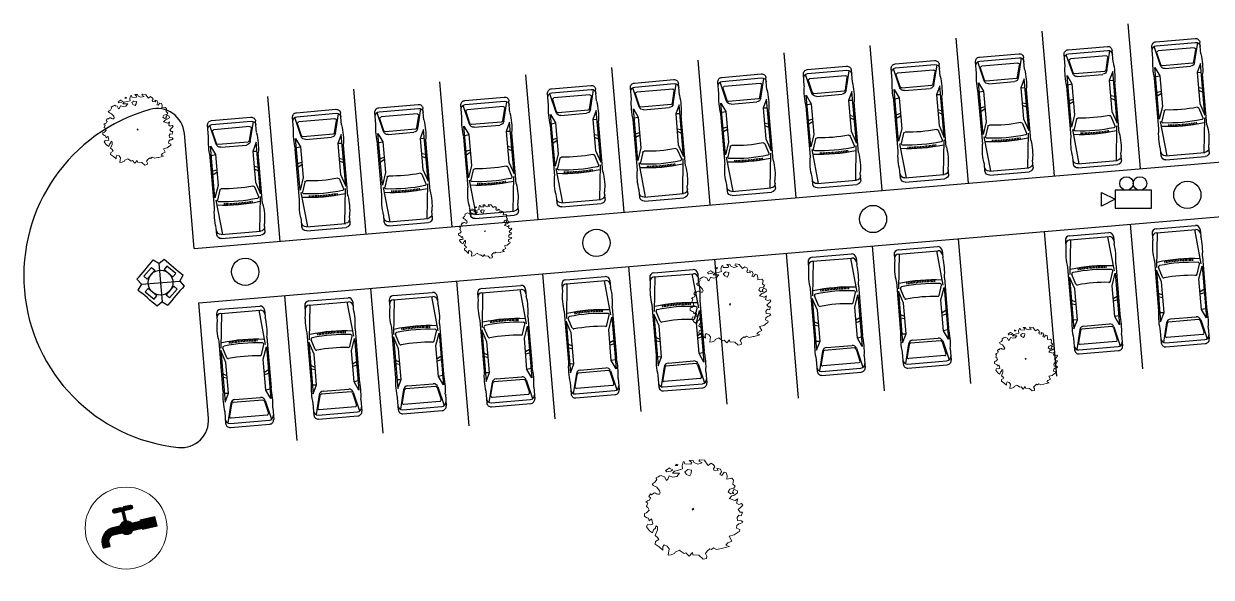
# Model space of a CAD drawing. Extents: x 2080 to 102394, y 2071 to 93424.
# Drawn here: x 79052 to 80620, y 75821 to 76552 of the extents above; entities that cross this region are included whole.
import ezdxf

# ---------------------------------------------------------------- set-up
doc = ezdxf.new("R2010")
doc.units = 0
doc.header["$LTSCALE"] = 20
doc.header["$MEASUREMENT"] = 0
doc.linetypes.add('ACAD_ISO07W100', pattern=[3, 0, -3])
for name, color, linetype, lineweight in [('camera', 11, 'Continuous', 13), ('Mango tree', 96, 'Continuous', 5), ('sappotta', 114, 'Continuous', 5), ('water tap', 160, 'Continuous', 5)]:
    doc.layers.add(name, color=color, linetype=linetype, lineweight=lineweight)
for name, color, linetype in [('ELEC', 11, 'Continuous'), ('PLANTS', 3, 'Continuous'), ('VEHICLES', 6, 'Continuous')]:
    doc.layers.add(name, color=color, linetype=linetype)
pattern_1 = [(90, (-364.8170613, -379.7973528), (-0.0046875, 7e-19), [])]
pattern_2 = [(45, (-364.8170613, -379.7973528), (-0.003314563037, 0.003314563037), [])]

# ---------------------------------------------------------------- blocks, each defined once
blk = doc.blocks.new('NEEM')
at = {"layer": 'sappotta', "linetype": 'Continuous'}
for p, q in [((-0.213, 1.092), (-0.242, 1.007)), ((-0.191, 1.099), (-0.213, 1.092)), ((-0.177, 1.048), (-0.191, 1.099)), ((0.003, 1.132), (-0.083, 1.127)), ((-0.083, 1.127), (-0.023, 1.083)), ((-0.023, 1.083), (-0.043, 1.039)), ((0.03, 1.077), (0.003, 1.132)), ((0.162, 1.144), (0.142, 1.112)), ((0.142, 1.112), (0.216, 1.072)), ((0.283, 1.13), (0.162, 1.144)), ((0.267, 1.123), (0.283, 1.13)), ((0.351, 1.016), (0.267, 1.123)), ((-0.517, 0.963), (-0.614, 0.901)), ((-0.614, 0.901), (-0.589, 0.87)), ((-0.589, 0.87), (-0.494, 0.884)), ((-0.521, 0.945), (-0.521, 0.945)), ((-0.449, 0.913), (-0.521, 0.945)), ((-0.494, 0.884), (-0.449, 0.913)), ((-0.415, 0.884), (-0.459, 0.839)), ((-0.459, 0.839), (-0.303, 0.837)), ((-0.32, 0.906), (-0.415, 0.884)), ((-0.359, 1.043), (-0.396, 1.016)), ((-0.396, 1.016), (-0.345, 1.011)), ((-0.303, 0.837), (-0.361, 0.762)), ((-0.345, 1.011), (-0.34, 1.039)), ((-0.23, 0.935), (-0.32, 0.906)), ((-0.242, 1.007), (-0.23, 0.935)), ((-0.043, 1.039), (-0.177, 1.048)), ((-0.108, 0.922), (-0.177, 0.872)), ((-0.177, 0.872), (-0.139, 0.809)), ((-0.139, 0.809), (-0.067, 0.78)), ((-0.027, 0.908), (-0.108, 0.922)), ((-0.067, 0.78), (-0.034, 0.839)), ((-0.034, 0.839), (-0.027, 0.908)), ((0.114, 1.043), (0.03, 1.077)), ((0.216, 1.072), (0.114, 1.043)), ((0.421, 1.063), (0.351, 1.016)), ((0.473, 1.03), (0.421, 1.063)), ((0.472, 0.942), (0.501, 0.982)), ((0.483, 0.908), (0.472, 0.942)), ((0.501, 0.982), (0.473, 1.03)), ((0.581, 0.9), (0.483, 0.908)), ((0.551, 0.95), (0.581, 0.9)), ((0.627, 0.928), (0.551, 0.95)), ((0.616, 0.806), (0.654, 0.87)), ((0.654, 0.87), (0.627, 0.928)), ((0.715, 0.86), (0.66, 0.788)), ((0.762, 0.844), (0.715, 0.86)), ((0.783, 0.779), (0.762, 0.844)), ((-0.892, 0.613), (-0.923, 0.594)), ((-0.923, 0.594), (-0.895, 0.555)), ((-0.895, 0.555), (-0.868, 0.54)), ((-0.85, 0.638), (-0.892, 0.613)), ((-0.868, 0.54), (-0.818, 0.517)), ((-0.818, 0.692), (-0.85, 0.638)), ((-0.783, 0.757), (-0.83, 0.729)), ((-0.83, 0.729), (-0.826, 0.714)), ((-0.826, 0.714), (-0.818, 0.692)), ((-0.749, 0.774), (-0.783, 0.757)), ((-0.717, 0.789), (-0.749, 0.774)), ((-0.689, 0.772), (-0.717, 0.789)), ((-0.638, 0.758), (-0.689, 0.772)), ((-0.598, 0.672), (-0.638, 0.758)), ((-0.562, 0.699), (-0.598, 0.672)), ((-0.533, 0.776), (-0.562, 0.699)), ((-0.452, 0.75), (-0.533, 0.776)), ((-0.361, 0.762), (-0.452, 0.75)), ((0.66, 0.788), (0.616, 0.806)), ((0.776, 0.704), (0.783, 0.779)), ((0.888, 0.723), (0.776, 0.704)), ((0.924, 0.679), (0.888, 0.723)), ((0.913, 0.591), (0.924, 0.679)), ((0.964, 0.541), (0.913, 0.591)), ((0.934, 0.5), (0.964, 0.541)), ((-0.96, 0.366), (-0.994, 0.31)), ((-0.994, 0.31), (-0.961, 0.275)), ((-0.961, 0.275), (-0.978, 0.229)), ((-0.935, 0.345), (-0.96, 0.366)), ((-0.908, 0.372), (-0.935, 0.345)), ((-0.87, 0.389), (-0.908, 0.372)), ((-0.846, 0.386), (-0.87, 0.389)), ((-0.821, 0.367), (-0.846, 0.386)), ((-0.788, 0.359), (-0.821, 0.367)), ((-0.818, 0.517), (-0.752, 0.44)), ((-0.757, 0.361), (-0.788, 0.359)), ((-0.735, 0.394), (-0.757, 0.361)), ((-0.752, 0.44), (-0.735, 0.394)), ((0.804, 0.415), (0.84, 0.475)), ((0.86, 0.367), (0.804, 0.415)), ((0.829, 0.259), (0.888, 0.326)), ((0.84, 0.475), (0.934, 0.5)), ((0.933, 0.378), (0.86, 0.367)), ((0.888, 0.326), (0.93, 0.332)), ((0.917, 0.437), (0.904, 0.404)), ((0.904, 0.404), (0.933, 0.378)), ((0.942, 0.471), (0.917, 0.437)), ((0.93, 0.332), (1.018, 0.389)), ((1.014, 0.439), (0.942, 0.471)), ((1.018, 0.389), (1.014, 0.439)), ((-1.023, 0.208), (-1.062, 0.182)), ((-1.062, 0.182), (-1.02, 0.162)), ((-1.02, 0.162), (-1.049, 0.084)), ((-1.049, 0.084), (-1.017, 0.059)), ((-0.978, 0.229), (-1.023, 0.208)), ((-1.017, 0.059), (-0.991, -0.002)), ((0.02, 0.041), (-0.009, 0.024)), ((-0.009, 0.024), (0, 0)), ((0, 0), (0.014, 0.011)), ((0.014, 0.011), (0.027, 0.031)), ((0.838, 0.262), (0.829, 0.259)), ((0.931, 0.228), (0.838, 0.262)), ((0.962, 0.217), (0.931, 0.228)), ((1.025, 0.259), (0.962, 0.217)), ((0.996, 0.16), (1.025, 0.259)), ((1.046, 0.129), (0.996, 0.16)), ((1.029, 0.011), (1.074, 0.049)), ((1.074, -0.047), (1.029, 0.011)), ((1.109, 0.149), (1.046, 0.129)), ((1.074, 0.049), (1.137, 0.114)), ((1.137, 0.114), (1.109, 0.149)), ((-1.097, -0.077), (-1.098, -0.14)), ((-1.098, -0.14), (-1.044, -0.173)), ((-1.048, -0.062), (-1.097, -0.077)), ((-0.991, -0.002), (-1.048, -0.062)), ((-1.044, -0.173), (-1.007, -0.185)), ((-1.007, -0.185), (-0.992, -0.244)), ((-0.992, -0.244), (-0.937, -0.198)), ((-0.937, -0.198), (-0.93, -0.213)), ((-0.93, -0.213), (-0.902, -0.318)), ((1.007, -0.166), (1.046, -0.114)), ((1.016, -0.234), (1.007, -0.166)), ((1.11, -0.243), (1.016, -0.234)), ((1.046, -0.114), (1.1, -0.129)), ((1.129, -0.047), (1.074, -0.047)), ((1.1, -0.129), (1.129, -0.047)), ((1.137, -0.273), (1.11, -0.243)), ((-1.025, -0.325), (-1.052, -0.378)), ((-1.052, -0.378), (-0.982, -0.471)), ((-0.953, -0.336), (-1.025, -0.325)), ((-0.982, -0.471), (-0.91, -0.516)), ((-0.902, -0.318), (-0.953, -0.336)), ((-0.91, -0.516), (-0.888, -0.446)), ((-0.888, -0.446), (-0.848, -0.411)), ((-0.803, -0.452), (-0.853, -0.576)), ((-0.848, -0.411), (-0.837, -0.355)), ((-0.837, -0.355), (-0.803, -0.383)), ((-0.803, -0.383), (-0.803, -0.452)), ((0.943, -0.565), (1.032, -0.503)), ((0.992, -0.411), (1.004, -0.349)), ((1.066, -0.443), (0.992, -0.411)), ((1.004, -0.349), (1.045, -0.311)), ((1.032, -0.503), (1.061, -0.484)), ((1.045, -0.311), (1.083, -0.306)), ((1.061, -0.484), (1.066, -0.443)), ((1.083, -0.306), (1.137, -0.273)), ((-0.853, -0.576), (-0.797, -0.619)), ((-0.844, -0.71), (-0.852, -0.77)), ((-0.852, -0.77), (-0.758, -0.838)), ((-0.766, -0.668), (-0.844, -0.71)), ((-0.797, -0.619), (-0.766, -0.668)), ((-0.676, -0.836), (-0.649, -0.791)), ((-0.649, -0.791), (-0.582, -0.82)), ((0.751, -0.797), (0.797, -0.747)), ((0.834, -0.828), (0.751, -0.797)), ((0.797, -0.747), (0.887, -0.704)), ((0.826, -0.591), (0.943, -0.565)), ((0.887, -0.704), (0.826, -0.591)), ((-0.758, -0.838), (-0.675, -0.912)), ((-0.675, -0.912), (-0.676, -0.836)), ((-0.582, -0.82), (-0.534, -0.881)), ((-0.534, -0.881), (-0.554, -1.025)), ((-0.554, -1.025), (-0.486, -1.015)), ((-0.486, -1.015), (-0.413, -0.988)), ((-0.413, -0.988), (-0.401, -0.955)), ((-0.401, -0.955), (-0.302, -0.907)), ((-0.302, -0.907), (-0.286, -0.926)), ((-0.286, -0.926), (-0.197, -0.986)), ((-0.197, -0.986), (-0.157, -0.969)), ((-0.157, -0.969), (-0.078, -1.049)), ((-0.078, -1.049), (-0.006, -0.96)), ((-0.006, -0.96), (0.006, -1.017)), ((0.006, -1.017), (0.139, -1.026)), ((0.139, -1.026), (0.236, -1.115)), ((0.287, -0.982), (0.327, -0.932)), ((0.324, -1.046), (0.287, -0.982)), ((0.314, -1.096), (0.324, -1.046)), ((0.327, -0.932), (0.391, -0.879)), ((0.391, -0.879), (0.423, -0.897)), ((0.423, -0.897), (0.47, -0.86)), ((0.47, -0.86), (0.543, -0.896)), ((0.543, -0.896), (0.652, -0.871)), ((0.652, -0.871), (0.68, -0.867)), ((0.68, -0.867), (0.834, -0.828)), ((0.236, -1.115), (0.314, -1.096))]:
    blk.add_line(p, q, dxfattribs=at)
blk = doc.blocks.new('V1')
at = {"linetype": 'Continuous'}
for p, q in [((0.037, 0.204), (0.096, 0.204)), ((0.267, 0.204), (0.697, 0.204)), ((0.869, 0.204), (0.967, 0.204)), ((0, -0.167), (0, 0.167)), ((0.328, 0.188), (0.035, 0.158)), ((0.035, -0.167), (0.035, 0.167)), ((0.281, 0.105), (0.295, 0.104)), ((0.282, 0.118), (0.296, 0.117)), ((0.413, 0.147), (0.329, 0.174)), ((0.452, 0.159), (0.349, 0.194)), ((0.349, 0.194), (0.788, 0.194)), ((0.714, 0.159), (0.452, 0.159)), ((0.546, 0.194), (0.563, 0.159)), ((0.575, 0.194), (0.584, 0.159)), ((0.71, 0.194), (0.714, 0.159)), ((0.788, 0.194), (0.714, 0.159)), ((0.772, -0.109), (0.772, 0.109)), ((0.796, 0.127), (0.796, -0.129)), ((0.8, 0.145), (0.964, 0.185)), ((0.806, 0.139), (0.909, 0.164)), ((0.925, 0.152), (0.925, -0.154)), ((0.97, -0.167), (0.97, 0.167)), ((1.004, -0.167), (1.004, 0.167)), ((0.277, 0.039), (0.292, 0.039)), ((0.277, 0.026), (0.291, 0.026)), ((0.277, 0.013), (0.291, 0.013)), ((0.277, 0), (0.291, 0)), ((0.278, 0.066), (0.293, 0.065)), ((0.278, 0.053), (0.292, 0.052)), ((0.279, 0.079), (0.293, 0.078)), ((0.28, 0.092), (0.294, 0.091)), ((0.277, -0.013), (0.291, -0.013)), ((0.277, -0.026), (0.291, -0.026)), ((0.277, -0.039), (0.292, -0.039)), ((0.278, -0.053), (0.292, -0.052)), ((0.278, -0.066), (0.293, -0.065)), ((0.279, -0.079), (0.293, -0.078)), ((0.28, -0.092), (0.294, -0.091)), ((0.328, -0.188), (0.035, -0.158)), ((0.281, -0.105), (0.295, -0.104)), ((0.282, -0.118), (0.296, -0.117)), ((0.413, -0.147), (0.329, -0.174)), ((0.452, -0.159), (0.349, -0.194)), ((0.349, -0.194), (0.788, -0.194)), ((0.714, -0.159), (0.452, -0.159)), ((0.546, -0.194), (0.563, -0.159)), ((0.575, -0.194), (0.584, -0.159)), ((0.71, -0.194), (0.714, -0.159)), ((0.788, -0.194), (0.714, -0.159)), ((0.8, -0.145), (0.964, -0.185)), ((0.806, -0.141), (0.909, -0.166)), ((0.037, -0.204), (0.096, -0.204)), ((0.267, -0.204), (0.697, -0.204)), ((0.869, -0.204), (0.967, -0.204))]:
    blk.add_line(p, q, dxfattribs=at)
for centre, radius, start, end in [((0.037, 0.167), 0.0369, 90.0171, 179.9829), ((0.072, 0.167), 0.0369, 90.0171, 179.9829), ((0.182, -0.267), 0.479, 79.7616, 100.2384), ((0.783, -0.378), 0.588, 81.6216, 98.3784), ((0.933, 0.167), 0.0369, 0.0171, 89.9828), ((0.967, 0.167), 0.0369, 359.9176, 90.0825), ((1.634, 0), 1.361, 172.3671, 187.6329), ((1.649, 0), 1.345, 173.0262, 186.9738), ((0.326, 0.162), 0.0123, 71.8301, 173.1644), ((0.409, 0.135), 0.0124, 354.0256, 71.8945), ((1.641, 0), 1.227, 173.7528, 186.2472), ((0.809, 0.109), 0.0369, 103.6822, 179.9556), ((0.809, 0.127), 0.0123, 103.7393, 180.0891), ((0.912, 0.152), 0.0123, 0.0891, 103.6339), ((0.037, -0.167), 0.0369, 180.0171, 269.9829), ((0.072, -0.167), 0.0369, 180.0171, 269.9829), ((0.326, -0.162), 0.0123, 186.8356, 288.1699), ((0.409, -0.135), 0.0124, 288.1055, 5.9744), ((0.809, -0.109), 0.0369, 180.0444, 256.3177), ((0.809, -0.129), 0.0123, 179.911, 256.2607), ((0.912, -0.154), 0.0123, 256.3661, 359.9108), ((0.933, -0.167), 0.0369, 270.0172, 359.9829), ((0.967, -0.167), 0.0369, 269.9174, 0.0824), ((0.182, 0.267), 0.479, 259.7616, 280.2384), ((0.783, 0.378), 0.588, 261.6216, 278.3784)]:
    blk.add_arc(centre, radius, start, end, dxfattribs=at)
blk = doc.blocks.new('A$C2E3D03D7')
at = {"layer": 'ELEC', "linetype": 'Continuous', "ltscale": 0.5}
for p, q in [((30.6, 56), (23.4, 61.2)), ((30.6, 56), (37.8, 61.2)), ((30.6, 56), (30.6, 5.2)), ((5.2, 30.6), (0, 37.8)), ((56, 30.6), (61.2, 37.8)), ((5.2, 30.6), (0, 23.4)), ((5.2, 30.6), (56, 30.6)), ((56, 30.6), (61.2, 23.4)), ((30.6, 5.2), (23.4, 0)), ((30.6, 5.2), (37.8, 0))]:
    blk.add_line(p, q, dxfattribs=at)
for points in [[(9.5, 40.9), (20.3, 51.7), (24.4, 47.6), (13.6, 36.8)], [(51.7, 40.9), (40.9, 51.7), (36.8, 47.6), (47.6, 36.8)], [(9.5, 20.3), (20.3, 9.5), (24.4, 13.6), (13.6, 24.4)], [(51.7, 20.3), (40.9, 9.5), (36.8, 13.6), (47.6, 24.4)]]:
    blk.add_lwpolyline(points, close=True, dxfattribs=at)
blk.add_circle((30.6, 30.6), 16.4, dxfattribs=at)
for centre, start, end in [((-373.6, 434.8), 313.2624, 316.7376), ((434.8, 434.8), 223.2624, 226.7376), ((-373.6, -373.6), 43.2624, 46.7376), ((434.8, -373.6), 133.2624, 136.7376)]:
    blk.add_arc(centre, 545.1, start, end, dxfattribs=at)
blk = doc.blocks.new('water tap')
at = {"layer": 'water tap'}
h = blk.add_hatch(dxfattribs=at)
h.set_pattern_fill('ANSI31', color=256, scale=0.0375, angle=45, style=0)
h.set_pattern_definition(pattern_1)
h.paths.add_polyline_path([(0.162, -0.18, 1), (0.162, -0.112), (0.058, -0.112, -0.451748), (0.007, -0.112), (-0.097, -0.112, 1), (-0.097, -0.18), (0.013, -0.18, -0.306585), (0.052, -0.18)])
h = blk.add_hatch(dxfattribs=at)
h.set_pattern_fill('ANSI31', color=256, scale=0.0375, style=0)
h.set_pattern_definition(pattern_2)
h.paths.add_polyline_path([(0.051, -0.18, 0.299769), (0.014, -0.18), (0.014, -0.341, -0.087123), (0.051, -0.342)])
h = blk.add_hatch(dxfattribs=at)
h.set_pattern_fill('ANSI31', color=256, scale=0.0375, style=0)
h.set_pattern_definition(pattern_2)
h.paths.add_polyline_path([(-0.066, -0.513), (-0.06, -0.513, 0.503792), (0.115, -0.513), (0.266, -0.513), (0.266, -0.397), (0.123, -0.397, 0.598941), (-0.068, -0.397), (-0.182, -0.397, 0.414214), (-0.407, -0.622), (-0.407, -0.68), (-0.291, -0.68), (-0.291, -0.588, -0.245775), (-0.216, -0.513)])
h = blk.add_hatch(dxfattribs=at)
h.set_pattern_fill('ANSI31', color=256, scale=0.0375, angle=45, style=0)
h.set_pattern_definition(pattern_1)
h.paths.add_polyline_path([(0.503, -0.531), (0.503, -0.376), (0.266, -0.376), (0.266, -0.531)])
at = {"layer": 'water tap', "lineweight": 5}
for p, q in [((-0.097, -0.112), (0.007, -0.112)), ((0.007, -0.112), (-0.097, -0.112)), ((-0.097, -0.18), (0.014, -0.18)), ((0.014, -0.18), (0.014, -0.341)), ((0.051, -0.18), (0.162, -0.18)), ((0.051, -0.18), (0.051, -0.342)), ((0.058, -0.112), (0.162, -0.112)), ((0.162, -0.112), (0.058, -0.112)), ((-0.066, -0.513), (-0.216, -0.513)), ((-0.068, -0.397), (-0.182, -0.397)), ((-0.06, -0.513), (-0.066, -0.513)), ((0.115, -0.513), (0.266, -0.513)), ((0.123, -0.397), (0.266, -0.397)), ((0.266, -0.376), (0.503, -0.376)), ((0.266, -0.376), (0.266, -0.531)), ((0.266, -0.531), (0.503, -0.531)), ((0.503, -0.376), (0.503, -0.531)), ((-0.407, -0.68), (-0.407, -0.622)), ((-0.407, -0.68), (-0.291, -0.68)), ((-0.291, -0.68), (-0.291, -0.588))]:
    blk.add_line(p, q, dxfattribs=at)
at = {"layer": 'water tap', "linetype": 'ACAD_ISO07W100', "lineweight": 5, "ltscale": 0.005}
for p, q in [((-0.373, -0.68), (-0.435, -0.797)), ((-0.363, -0.68), (-0.397, -0.797)), ((-0.349, -0.68), (-0.349, -0.793)), ((-0.335, -0.68), (-0.3, -0.797)), ((-0.324, -0.68), (-0.263, -0.797))]:
    blk.add_line(p, q, dxfattribs=at)
at = {"layer": 'water tap', "color": 80, "lineweight": 5}
blk.add_circle((0.019, -0.452), 0.648, dxfattribs=at)
at = {"layer": 'water tap', "lineweight": 5}
for centre, radius, start, end in [((-0.097, -0.146), 0.0341, 90, 270), ((0.032, -0.09), 0.0341, 221.3781, 318.6219), ((0.032, -0.208), 0.0341, 55.9105, 124.0895), ((0.162, -0.146), 0.0341, 270, 90), ((0.028, -0.448), 0.109, 28.1618, 151.8382), ((-0.182, -0.622), 0.225, 90, 180), ((-0.182, -0.622), 0.114, 107.3836, 162.6164), ((0.028, -0.448), 0.109, 216.5228, 323.4772)]:
    blk.add_arc(centre, radius, start, end, dxfattribs=at)
blk = doc.blocks.new('A$C22A82026')
at = {"layer": 'ELEC', "ltscale": 0.5}
blk.add_lwpolyline([(-10.21, -0.29), (-19.21, -4.79), (-19.21, 4.21), (-10.21, -0.29)], dxfattribs=at)
blk.add_lwpolyline([(-10.21, 5.71), (-10.21, -6.29), (13.79, -6.29), (13.79, 5.71)], close=True, dxfattribs=at)
blk = doc.blocks.new('A$C265A360F')
at = {"layer": 'ELEC', "ltscale": 0.5}
for centre in [(33.1, 20.9), (50.9, 20.9)]:
    blk.add_circle(centre, 8.94, dxfattribs=at)
at = {"layer": 'ELEC', "ltscale": 0.5, "xscale": 2, "yscale": 2, "zscale": 2}
blk.add_blockref('A$C22A82026', (38.4, 0.6), dxfattribs=at)

msp = doc.modelspace()

# ---------------------------------------------------------------- linework, layer by layer
at = {"linetype": 'Continuous', "ltscale": 0.5}
for p, q in [((80526.17, 76361.133), (80509.975, 76552.449)), ((80412.576, 76351.518), (80396.381, 76542.833)), ((80185.388, 76332.286), (80169.194, 76523.602)), ((80298.982, 76341.902), (80282.787, 76533.218)), ((80071.795, 76322.671), (80055.6, 76513.987)), ((79844.607, 76303.44), (79828.412, 76494.756)), ((79958.201, 76313.055), (79942.006, 76504.371)), ((79617.42, 76284.209), (79601.225, 76475.524)), ((79731.013, 76293.824), (79714.819, 76485.14)), ((79503.826, 76274.593), (79487.631, 76465.909)), ((79390.232, 76264.978), (79374.037, 76456.293)), ((79276.638, 76255.362), (81152.625, 76414.162)), ((79276.638, 76255.362), (79263.767, 76407.413)), ((79282.712, 76183.611), (81158.7, 76342.411)), ((80529.253, 76096.442), (80513.059, 76287.758)), ((80415.659, 76086.826), (80399.465, 76278.142)), ((80188.472, 76067.595), (80172.277, 76258.911)), ((80302.066, 76077.211), (80285.871, 76268.527)), ((79980.469, 76049.988), (79964.274, 76241.304)), ((80074.878, 76057.98), (80058.684, 76249.296)), ((79866.875, 76040.373), (79850.681, 76231.688)), ((79639.688, 76021.141), (79623.493, 76212.457)), ((79753.282, 76030.757), (79737.087, 76222.073)), ((79412.5, 76001.91), (79396.306, 76193.226)), ((79526.094, 76011.526), (79509.899, 76202.842)), ((79295.582, 76031.567), (79282.712, 76183.611))]:
    msp.add_line(p, q, dxfattribs=at)
for centre, radius, start, end in [((79279.675, 76219.49), 228, 105.645378, 264.031576), ((79227.896, 76404.377), 36, 4.838477, 105.645378), ((79259.711, 76028.531), 36, 264.031576, 4.838477)]:
    msp.add_arc(centre, radius, start, end, dxfattribs=at)
at = {"layer": 'PLANTS', "linetype": 'Continuous', "ltscale": 0.5}
for centre in [(80588.14, 76326.388), (80173.114, 76294.519), (79807.824, 76262.939), (79344.176, 76224.861)]:
    msp.add_circle(centre, 18, dxfattribs=at)

# ---------------------------------------------------------------- block references
at = {"layer": 'camera', "ltscale": 0.5}
msp.add_blockref('A$C265A360F', (80474.679, 76320.597), dxfattribs=at)
at = {"layer": 'ELEC', "linetype": 'Continuous', "ltscale": 0.5, "rotation": 4.838476962189209}
msp.add_blockref('A$C2E3D03D7', (79204.368, 76177.405), dxfattribs=at)
at = {"layer": 'Mango tree', "linetype": 'Continuous'}
for p, xscale, yscale, zscale in [((79201.701, 76411.942), 41.59500043342996, 41.59500043347361, 41.59500043319569), ((79660.343, 76277.799), 31.45570677718206, 31.45570677721116, 31.45570677700415), ((79983.826, 76180.761), 47.62432709701534, 47.62432709705899, 47.62432709673912), ((80374.396, 76109.017), 37.32160158603801, 37.32160158608167, 37.32160158583427), ((79935.014, 75910.016), 58.17666865588399, 58.17666865594219, 58.17666865555137)]:
    msp.add_blockref('NEEM', p, dxfattribs=dict(at, xscale=xscale, yscale=yscale, zscale=zscale))
at = {"layer": 'VEHICLES', "zscale": 156}
for p, xscale, yscale, rotation in [((80469.942, 76364.165), -155.9999999999985, 156, 274.904033992115), ((80585.892, 76374.815), -155.9999999999985, 156, 274.904033992115), ((80353.158, 76354.624), -155.9999999999985, 156, 274.904033992115), ((80125.687, 76338), -155.9999999999985, 156, 274.904033992115), ((80241.71, 76345.535), -155.9999999999985, 156, 274.904033992115), ((79897.336, 76320.331), -155.9999999999985, 156, 274.904033992115), ((80012.956, 76327.832), -155.9999999999985, 156, 274.904033992115), ((79788.03, 76312.66), -155.9999999999985, 156, 274.904033992115), ((79559.983, 76287.611), -155.9999999999985, 156, 274.904033992115), ((79673.577, 76297.226), -155.9999999999985, 156, 274.904033992115), ((79338.945, 76270.783), -155.9999999999985, 156, 274.904033992115), ((79451.272, 76281.126), -155.9999999999985, 156, 274.904033992115), ((80572.856, 76283.865), 155.999999999991, 155.9999999999854, 274.7729199320144), ((80458.36, 76274.564), 155.999999999991, 155.9999999999854, 274.7729199320144), ((80232.163, 76255.861), 155.999999999991, 155.9999999999854, 274.7729199320144), ((80118.57, 76246.245), 155.999999999991, 155.9999999999854, 274.7729199320144), ((79909.444, 76225.579), 155.999999999991, 155.9999999999854, 274.7729199320144), ((79682.191, 76204.698), 155.999999999991, 155.9999999999854, 274.7729199320144), ((79793.544, 76216.448), 155.999999999991, 155.9999999999854, 274.7729199320144), ((79565.378, 76195.442), 155.999999999991, 155.9999999999854, 274.7729199320144), ((79337.421, 76177.428), 155.999999999991, 155.9999999999854, 274.7729199320144), ((79453.905, 76188.43), 155.999999999991, 155.9999999999854, 274.7729199320144)]:
    msp.add_blockref('V1', p, dxfattribs=dict(at, xscale=xscale, yscale=yscale, rotation=rotation))
at = {"layer": 'water tap', "xscale": 83.5087554438143, "yscale": 83.50875544380688, "zscale": 83.50875544381327, "rotation": 13.01607038379361}
msp.add_blockref('water tap', (79176.781, 75922.632), dxfattribs=at)

doc.saveas('drawing.dxf')
